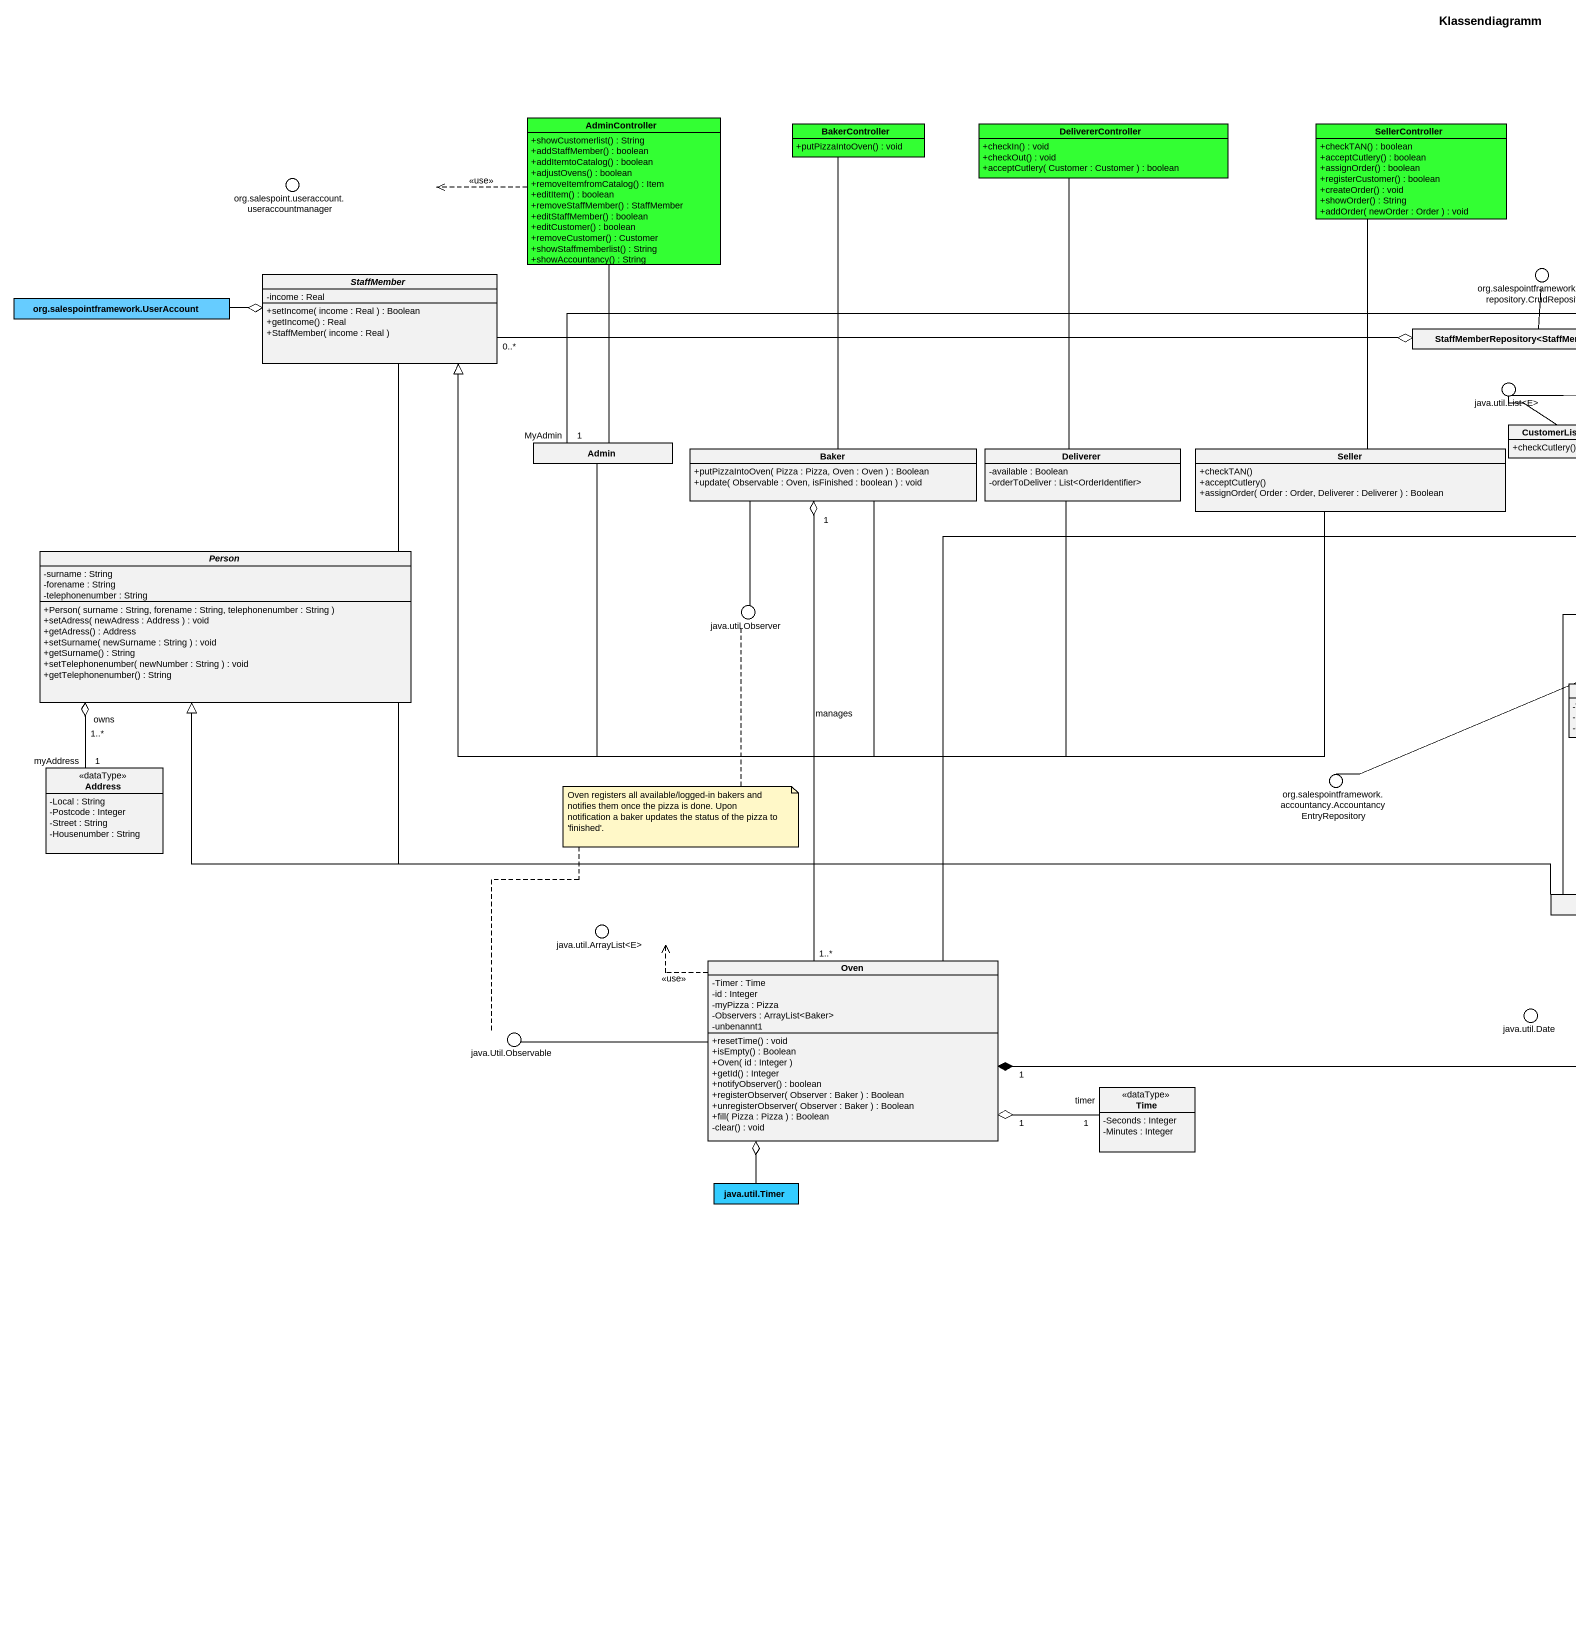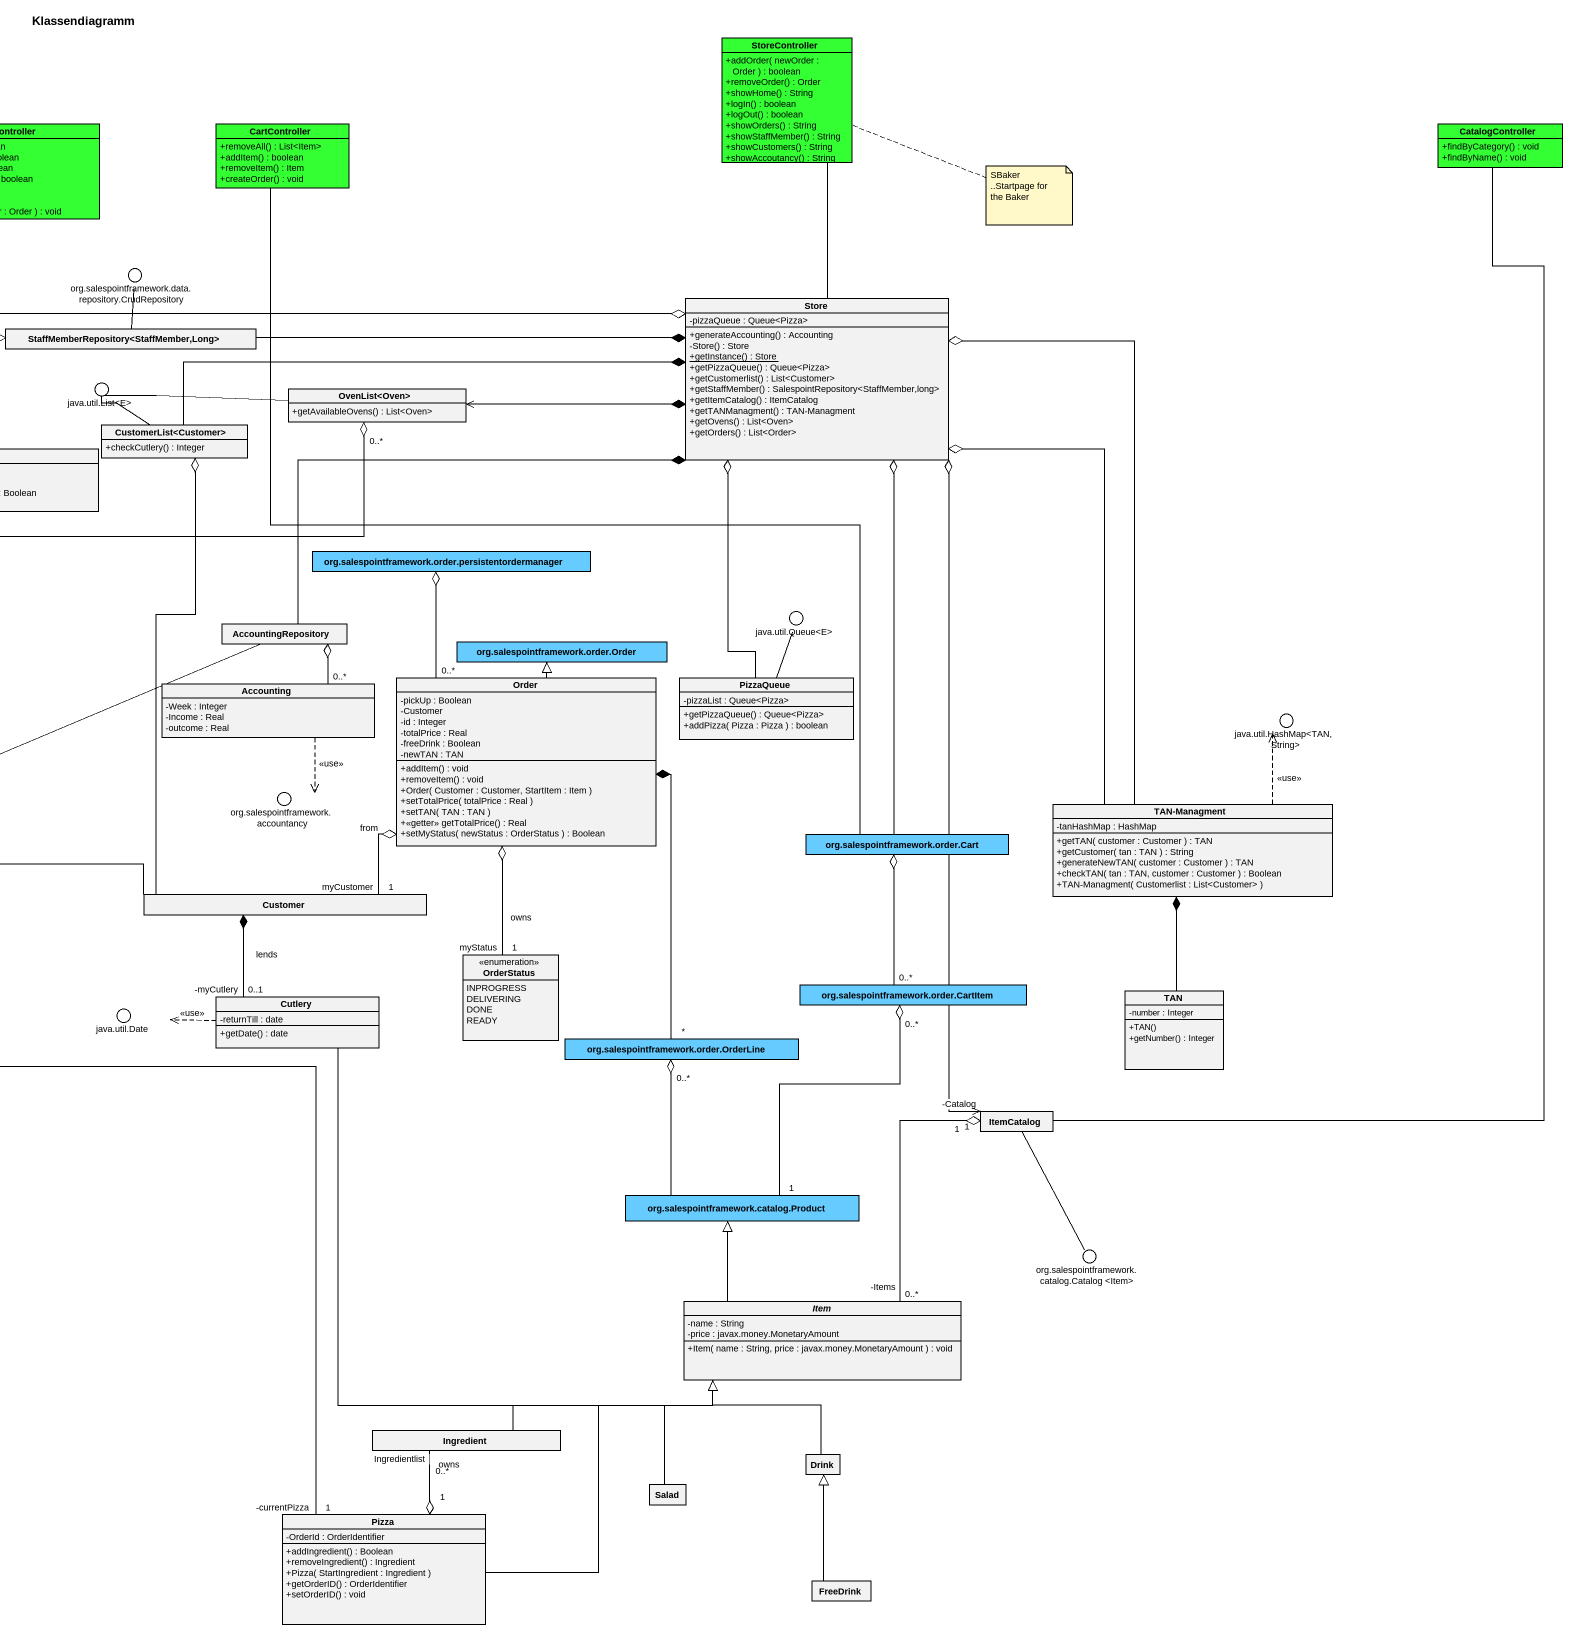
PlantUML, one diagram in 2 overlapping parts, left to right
@startuml
title Klassendiagramm
allowmixing
hide circle
hide empty members
skinparam classAttributeIconSize 0
class StoreController #33FF33 {
  +addOrder( newOrder : Order ) : boolean
  +removeOrder() : Order
  +showHome() : String
  +logIn() : boolean
  +logOut() : boolean
  +showOrders() : String
  +showStaffMember() : String
  +showCustomers() : String
  +showAccoutancy() : String
}
class AdminController #33FF33 {
  +showCustomerlist() : String
  +addStaffMember() : boolean
  +addItemtoCatalog() : boolean
  +adjustOvens() : boolean
  +removeItemfromCatalog() : Item
  +editItem() : boolean
  +removeStaffMember() : StaffMember
  +editStaffMember() : boolean
  +editCustomer() : boolean
  +removeCustomer() : Customer
  +showStaffmemberlist() : String
  +showAccountancy() : String
}
class BakerController #33FF33 {
  +putPizzaIntoOven() : void
}
class DelivererController #33FF33 {
  +checkIn() : void
  +checkOut() : void
  +acceptCutlery( Customer : Customer ) : boolean
}
class SellerController #33FF33 {
  +checkTAN() : boolean
  +acceptCutlery() : boolean
  +assignOrder() : boolean
  +registerCustomer() : boolean
  +createOrder() : void
  +showOrder() : String
  +addOrder( newOrder : Order ) : void
}
class CartController #33FF33 {
  +removeAll() : List<Item>
  +addItem() : boolean
  +removeItem() : Item
  +createOrder() : void
}
class CatalogController #33FF33 {
  +findByCategory() : void
  +findByName() : void
}
() "org.salespoint.useraccount.useraccountmanager" as org_salespoint_useraccount #66CCFF
abstract class StaffMember {
  -income : Real
  +setIncome( income : Real ) : Boolean
  +getIncome() : Real
  +StaffMember( income : Real )
}
() "org.salespointframework.data.repository.CrudRepository" as org_salespointframework #66CCFF
class "org.salespointframework.UserAccount" as org_salespointframework_2 #66CCFF
class Store {
  -pizzaQueue : Queue<Pizza>
  +generateAccounting() : Accounting
  -Store() : Store
  {static} +getInstance() : Store
  +getPizzaQueue() : Queue<Pizza>
  +getCustomerlist() : List<Customer>
  +getStaffMember() : SalespointRepository<StaffMember,long>
  +getItemCatalog() : ItemCatalog
  +getTANManagment() : TAN-Managment
  +getOvens() : List<Oven>
  +getOrders() : List<Order>
}
class "StaffMemberRepository<StaffMember,Long>" as StaffMemberRepository
() "java.util.List<E>" as java_util_List_E #66CCFF
class "OvenList<Oven>" as OvenList_Oven {
  +getAvailableOvens() : List<Oven>
}
class "CustomerList<Customer>" as CustomerList_Customer {
  +checkCutlery() : Integer
}
class Admin
class Baker {
  +putPizzaIntoOven( Pizza : Pizza, Oven : Oven ) : Boolean
  +update( Observable : Oven, isFinished : boolean ) : void
}
class Deliverer {
  -available : Boolean
  -orderToDeliver : List<OrderIdentifier>
}
class Seller {
  +checkTAN()
  +acceptCutlery()
  +assignOrder( Order : Order, Deliverer : Deliverer ) : Boolean
}
abstract class "Person" as Person_ {
  -surname : String
  -forename : String
  -telephonenumber : String
  +Person( surname : String, forename : String, telephonenumber : String )
  +setAdress( newAdress : Address ) : void
  +getAdress() : Address
  +setSurname( newSurname : String ) : void
  +getSurname() : String
  +setTelephonenumber( newNumber : String ) : void
  +getTelephonenumber() : String
}
class "org.salespointframework.order.persistentordermanager" as org_salespointframework_3 #66CCFF
() "java.util.Observer" as java_util_Observer #66CCFF
class AccountingRepository
() "java.util.Queue<E>" as java_util_Queue_E #66CCFF
class "org.salespointframework.order.Order" as org_salespointframework_4 #66CCFF
class Accounting {
  -Week : Integer
  -Income : Real
  -outcome : Real
}
class Order {
  -pickUp : Boolean
  -Customer
  -id : Integer
  -totalPrice : Real
  -freeDrink : Boolean
  -newTAN : TAN
  +addItem() : void
  +removeItem() : void
  +Order( Customer : Customer, StartItem : Item )
  +setTotalPrice( totalPrice : Real )
  +setTAN( TAN : TAN )
  +<<getter>> getTotalPrice() : Real
  +setMyStatus( newStatus : OrderStatus ) : Boolean
}
class PizzaQueue {
  -pizzaList : Queue<Pizza>
  +getPizzaQueue() : Queue<Pizza>
  +addPizza( Pizza : Pizza ) : boolean
}
() "java.util.HashMap<TAN,String>" as java_util_HashMap_TAN_String #66CCFF
class Address <<dataType>> {
  -Local : String
  -Postcode : Integer
  -Street : String
  -Housenumber : String
}
() "org.salespointframework.accountancy.AccountancyEntryRepository" as org_salespointframework_5 #66CCFF
() "org.salespointframework.accountancy" as org_salespointframework_6 #66CCFF
class "TAN-Managment" as TAN_Managment {
  -tanHashMap : HashMap
  +getTAN( customer : Customer ) : TAN
  +getCustomer( tan : TAN ) : String
  +generateNewTAN( customer : Customer ) : TAN
  +checkTAN( tan : TAN, customer : Customer ) : Boolean
  +TAN-Managment( Customerlist : List<Customer> )
}
class "org.salespointframework.order.Cart" as org_salespointframework_7 #66CCFF
class Customer
() "java.util.ArrayList<E>" as java_util_ArrayList_E #66CCFF
class Oven {
  -Timer : Time
  -id : Integer
  -myPizza : Pizza
  -Observers : ArrayList<Baker>
  -unbenannt1
  +resetTime() : void
  +isEmpty() : Boolean
  +Oven( id : Integer )
  +getId() : Integer
  +notifyObserver() : boolean
  +registerObserver( Observer : Baker ) : Boolean
  +unregisterObserver( Observer : Baker ) : Boolean
  +fill( Pizza : Pizza ) : Boolean
  -clear() : void
}
enum OrderStatus {
  INPROGRESS
  DELIVERING
  DONE
  READY
}
() "java.util.Date" as java_util_Date #66CCFF
class Cutlery {
  -returnTill : date
  +getDate() : date
}
class "org.salespointframework.order.CartItem" as org_salespointframework_8 #66CCFF
class TAN {
  -number : Integer
  +TAN()
  +getNumber() : Integer
}
() "java.Util.Observable" as java_Util_Observable #66CCFF
class "org.salespointframework.order.OrderLine" as org_salespointframework_9 #66CCFF
class Time <<dataType>> {
  -Seconds : Integer
  -Minutes : Integer
}
class ItemCatalog
class "java.util.Timer" as java_util_Timer #33CCFF
class "org.salespointframework.catalog.Product" as org_salespointframework_10 #66CCFF
() "org.salespointframework.catalog.Catalog <Item>" as org_salespointframework_11 #66CCFF
abstract class Item {
  -name : String
  -price : javax.money.MonetaryAmount
  +Item( name : String, price : javax.money.MonetaryAmount ) : void
}
class Ingredient
class Salad
class Drink
class Pizza {
  -OrderId : OrderIdentifier
  +addIngredient() : Boolean
  +removeIngredient() : Ingredient
  +Pizza( StartIngredient : Ingredient )
  +getOrderID() : OrderIdentifier
  +setOrderID() : void
}
class FreeDrink
StoreController -- Store
AdminController .left.> org_salespoint_useraccount : <<use>>
AdminController -- Admin
BakerController -- Baker
DelivererController -- Deliverer
SellerController -- Seller
CartController -- org_salespointframework_7
CatalogController -- ItemCatalog
StaffMember o-left- org_salespointframework_2
StaffMember --|> Person_
Store *-left- StaffMemberRepository
Store *-left-> OvenList_Oven
Store *-left- CustomerList_Customer
Store o-left- "1\nMyAdmin" Admin
Store *-left- AccountingRepository
Store o-- PizzaQueue
Store o-- TAN_Managment
Store o-- TAN_Managment
Store o-- org_salespointframework_7
Store o--> "-Catalog\n1" ItemCatalog
StaffMemberRepository o-left- "0..*" StaffMember
StaffMemberRepository -up- org_salespointframework
OvenList_Oven -left- java_util_List_E
OvenList_Oven "0..*" o-- Oven
CustomerList_Customer -up- java_util_List_E
CustomerList_Customer o-- Customer
Admin -up-|> StaffMember
Baker -left-|> StaffMember
Baker -- java_util_Observer
Baker "1" o-- "1..*" Oven : manages
Deliverer -left-|> StaffMember
Seller -left-|> StaffMember
Person_ "1..*" o-- "myAddress\n1" Address : owns
org_salespointframework_3 o-- "0..*" Order
AccountingRepository o-- "0..*" Accounting
AccountingRepository -left- org_salespointframework_5
Accounting ..> org_salespointframework_6 : <<use>>
Order -up-|> org_salespointframework_4
Order o-left- "myCustomer\n1" Customer : from
Order o-- "1\nmyStatus" OrderStatus : owns
Order *-- "*" org_salespointframework_9
PizzaQueue -up- java_util_Queue_E
TAN_Managment .up.> java_util_HashMap_TAN_String : <<use>>
TAN_Managment *-- TAN
org_salespointframework_7 o-- "0..*" org_salespointframework_8
Customer -left-|> Person_
Customer *-- "-myCutlery\n0..1" Cutlery : lends
Oven .left.> java_util_ArrayList_E : <<use>>
Oven -left- java_Util_Observable
Oven "1" o-right- "1\ntimer" Time
Oven o-- java_util_Timer
Oven "1" *-right- "1\n-currentPizza" Pizza
Cutlery .left.> java_util_Date : <<use>>
Cutlery --|> Item
org_salespointframework_8 "0..*" o-- "1" org_salespointframework_10
org_salespointframework_9 "0..*" o-- org_salespointframework_10
ItemCatalog -- org_salespointframework_11
ItemCatalog "1" o-- "-Items\n0..*" Item
Item -up-|> org_salespointframework_10
Ingredient -right-|> Item
Salad -up-|> Item
Drink -up-|> Item
Pizza -right-|> Item
Pizza "1" o-up- "Ingredientlist\n0..*" Ingredient : owns
FreeDrink -up-|> Drink
note right of StoreController : SBaker ..Startpage for the Baker
note as N2
  Oven registers all available/logged-in bakers and notifies them once the pizza is done. Upon notification a baker updates the status of the pizza to 'finished'.
end note
N2 .. java_Util_Observable
N2 .. java_util_Observer
@enduml
